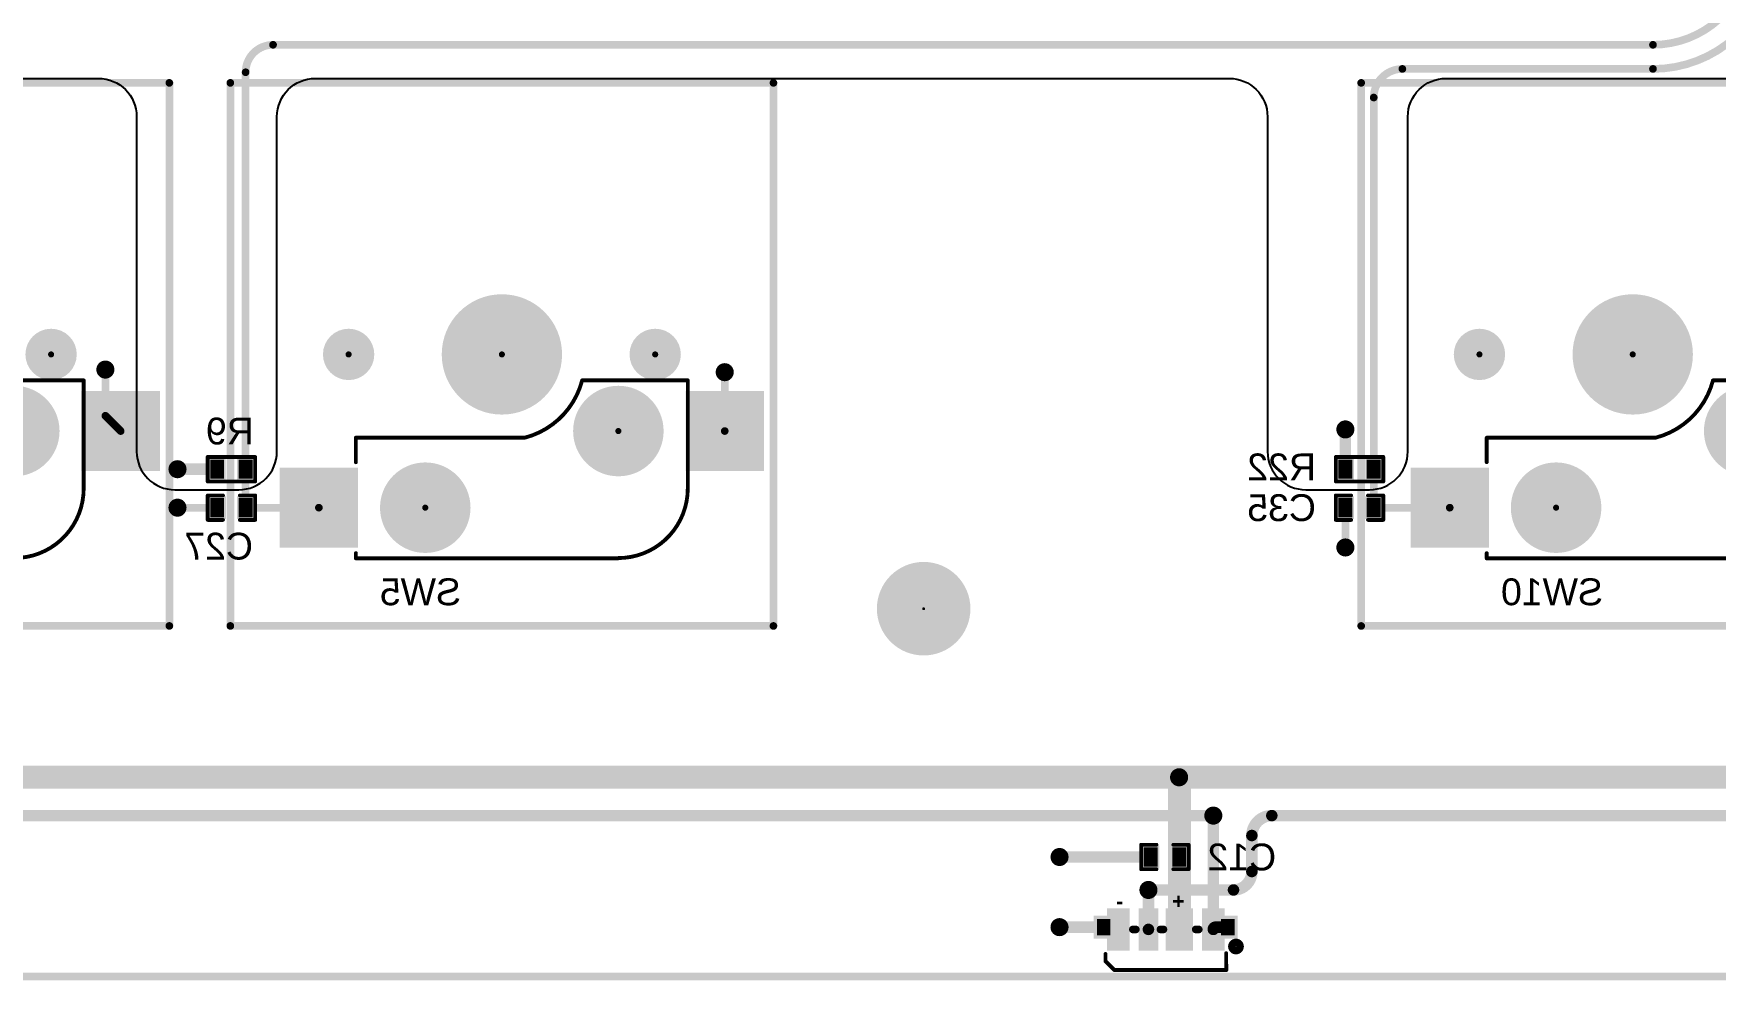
# Model space of a CAD drawing. Header units: inches. Extents: x 0 to 280, y 0 to 81.
# Drawn here: x 55.6 to 111.3, y -0.1 to 31.3 of the extents above; entities that cross this region are included whole.
import ezdxf

# ---------------------------------------------------------------- set-up
doc = ezdxf.new("R2010")
doc.units = ezdxf.units.IN
for name, color, linetype in [('Board Outline', 216, 'Continuous'), ('Bottom Layer', 5, 'Continuous'), ('Bottom Overlay', 54, 'Continuous'), ('Bottom Paste', 16, 'Continuous'), ('Bottom Solder', 6, 'Continuous'), ('Pad Holes', 156, 'Continuous'), ('Top Layer', 1, 'Continuous'), ('Top Overlay', 2, 'Continuous'), ('Top Solder', 216, 'Continuous'), ('Via Holes', 16, 'Continuous')]:
    doc.layers.add(name, color=color, linetype=linetype)
doc.styles.add('Arial', font='', dxfattribs={"height": 0.2})
doc.styles.add('Arial_Bold', font='', dxfattribs={"height": 0.2})
doc.styles.get('Arial').set_extended_font_data('Arial')
doc.styles.get('Arial_Bold').set_extended_font_data('Arial', bold=True)

# ---------------------------------------------------------------- blocks, each defined once
blk = doc.blocks.new('R___0402_B_19')
at = {"layer": 'Bottom Layer'}
for points in [[(-0.241, 0.317), (-0.241, -0.318), (-0.699, -0.318), (-0.699, 0.317)], [(0.699, 0.317), (0.699, -0.318), (0.241, -0.318), (0.241, 0.317)]]:
    blk.add_hatch(color=5, dxfattribs=at).paths.add_polyline_path(points)
at = {"layer": 'Bottom Paste'}
for points in [[(-0.241, 0.317), (-0.241, -0.318), (-0.699, -0.318), (-0.699, 0.317)], [(0.699, 0.317), (0.699, -0.318), (0.241, -0.318), (0.241, 0.317)]]:
    blk.add_hatch(color=16, dxfattribs=at).paths.add_polyline_path(points)
at = {"layer": 'Bottom Solder'}
for points in [[(-0.186, 0.373), (-0.186, -0.373), (-0.754, -0.373), (-0.754, 0.373)], [(0.754, 0.373), (0.754, -0.373), (0.186, -0.373), (0.186, 0.373)]]:
    blk.add_hatch(color=6, dxfattribs=at).paths.add_polyline_path(points)
at = {"layer": 'Bottom Overlay'}
for points, const_width in [([(-0.787, -0.406), (-0.787, 0.406)], 0.127), ([(-0.787, 0.406), (0.787, 0.406)], 0.127), ([(-0.813, 0.432), (0.813, 0.432)], 0.00323), ([(0.787, -0.406), (0.787, 0.406)], 0.127), ([(-0.787, -0.406), (0.787, -0.406)], 0.127)]:
    blk.add_lwpolyline(points, dxfattribs=dict(at, const_width=const_width))
for points, const_width in [([(-0.819, 0.406, 1), (-0.756, 0.406, 1)], 0.0635), ([(-0.819, 0.406, 1), (-0.756, 0.406, 1)], 0.0635), ([(-0.814, 0.432, 1), (-0.812, 0.432, 1)], 0.00161), ([(0.756, 0.406, 1), (0.819, 0.406, 1)], 0.0635), ([(0.756, 0.406, 1), (0.819, 0.406, 1)], 0.0635), ([(0.812, 0.432, 1), (0.814, 0.432, 1)], 0.00161), ([(-0.819, -0.406, 1), (-0.756, -0.406, 1)], 0.0635), ([(-0.819, -0.406, 1), (-0.756, -0.406, 1)], 0.0635), ([(0.756, -0.406, 1), (0.819, -0.406, 1)], 0.0635), ([(0.756, -0.406, 1), (0.819, -0.406, 1)], 0.0635)]:
    blk.add_lwpolyline(points, format="xyb", close=True, dxfattribs=dict(at, const_width=const_width))
blk = doc.blocks.new('____0402_B_33')
at = {"layer": 'Bottom Layer'}
for points in [[(-0.241, 0.317), (-0.241, -0.318), (-0.699, -0.318), (-0.699, 0.317)], [(0.699, 0.317), (0.699, -0.318), (0.241, -0.318), (0.241, 0.317)]]:
    blk.add_hatch(color=5, dxfattribs=at).paths.add_polyline_path(points)
at = {"layer": 'Bottom Paste'}
for points in [[(-0.241, 0.317), (-0.241, -0.318), (-0.699, -0.318), (-0.699, 0.317)], [(0.699, 0.317), (0.699, -0.318), (0.241, -0.318), (0.241, 0.317)]]:
    blk.add_hatch(color=16, dxfattribs=at).paths.add_polyline_path(points)
at = {"layer": 'Bottom Solder'}
for points in [[(-0.181, 0.377), (-0.181, -0.377), (-0.758, -0.377), (-0.758, 0.377)], [(0.758, 0.377), (0.758, -0.377), (0.181, -0.377), (0.181, 0.377)]]:
    blk.add_hatch(color=6, dxfattribs=at).paths.add_polyline_path(points)
at = {"layer": 'Bottom Overlay', "const_width": 0.127}
for points in [[(-0.787, -0.406), (-0.787, 0.406)], [(-0.787, 0.406), (-0.279, 0.406)], [(0.279, 0.406), (0.787, 0.406)], [(0.787, -0.406), (0.787, 0.406)], [(-0.787, -0.406), (-0.279, -0.406)], [(0.279, -0.406), (0.787, -0.406)]]:
    blk.add_lwpolyline(points, dxfattribs=at)
at = {"layer": 'Bottom Overlay', "const_width": 0.0635}
for points in [[(-0.819, 0.406, 1), (-0.756, 0.406, 1)], [(-0.819, 0.406, 1), (-0.756, 0.406, 1)], [(-0.311, 0.406, 1), (-0.248, 0.406, 1)], [(0.248, 0.406, 1), (0.311, 0.406, 1)], [(0.756, 0.406, 1), (0.819, 0.406, 1)], [(0.756, 0.406, 1), (0.819, 0.406, 1)], [(-0.819, -0.406, 1), (-0.756, -0.406, 1)], [(-0.819, -0.406, 1), (-0.756, -0.406, 1)], [(-0.311, -0.406, 1), (-0.248, -0.406, 1)], [(0.248, -0.406, 1), (0.311, -0.406, 1)], [(0.756, -0.406, 1), (0.819, -0.406, 1)], [(0.756, -0.406, 1), (0.819, -0.406, 1)]]:
    blk.add_lwpolyline(points, format="xyb", close=True, dxfattribs=at)
blk = doc.blocks.new('____0402_B_38')
at = {"layer": 'Bottom Layer'}
for points in [[(-0.241, 0.317), (-0.241, -0.318), (-0.699, -0.318), (-0.699, 0.317)], [(0.699, 0.317), (0.699, -0.318), (0.241, -0.318), (0.241, 0.317)]]:
    blk.add_hatch(color=5, dxfattribs=at).paths.add_polyline_path(points)
at = {"layer": 'Bottom Paste'}
for points in [[(-0.241, 0.317), (-0.241, -0.318), (-0.699, -0.318), (-0.699, 0.317)], [(0.699, 0.317), (0.699, -0.318), (0.241, -0.318), (0.241, 0.317)]]:
    blk.add_hatch(color=16, dxfattribs=at).paths.add_polyline_path(points)
at = {"layer": 'Bottom Solder'}
for points in [[(-0.181, 0.377), (-0.181, -0.377), (-0.758, -0.377), (-0.758, 0.377)], [(0.758, 0.377), (0.758, -0.377), (0.181, -0.377), (0.181, 0.377)]]:
    blk.add_hatch(color=6, dxfattribs=at).paths.add_polyline_path(points)
at = {"layer": 'Bottom Overlay', "const_width": 0.127}
for points in [[(-0.787, -0.406), (-0.787, 0.406)], [(-0.787, 0.406), (-0.279, 0.406)], [(0.279, 0.406), (0.787, 0.406)], [(0.787, -0.406), (0.787, 0.406)], [(-0.787, -0.406), (-0.279, -0.406)], [(0.279, -0.406), (0.787, -0.406)]]:
    blk.add_lwpolyline(points, dxfattribs=at)
at = {"layer": 'Bottom Overlay', "const_width": 0.0635}
for points in [[(-0.819, 0.406, 1), (-0.756, 0.406, 1)], [(-0.819, 0.406, 1), (-0.756, 0.406, 1)], [(-0.311, 0.406, 1), (-0.248, 0.406, 1)], [(0.248, 0.406, 1), (0.311, 0.406, 1)], [(0.756, 0.406, 1), (0.819, 0.406, 1)], [(0.756, 0.406, 1), (0.819, 0.406, 1)], [(-0.819, -0.406, 1), (-0.756, -0.406, 1)], [(-0.819, -0.406, 1), (-0.756, -0.406, 1)], [(-0.311, -0.406, 1), (-0.248, -0.406, 1)], [(0.248, -0.406, 1), (0.311, -0.406, 1)], [(0.756, -0.406, 1), (0.819, -0.406, 1)], [(0.756, -0.406, 1), (0.819, -0.406, 1)]]:
    blk.add_lwpolyline(points, format="xyb", close=True, dxfattribs=at)
blk = doc.blocks.new('CPG151101S11_16_B_59')
at = {"layer": 'Bottom Layer'}
for points in [[(5.475, 3.815), (7.975, 3.815), (7.975, 1.265), (5.475, 1.265)], [(-7.975, 1.275), (-5.475, 1.275), (-5.475, -1.275), (-7.975, -1.275)]]:
    blk.add_hatch(color=5, dxfattribs=at).paths.add_polyline_path(points)
at = {"layer": 'Bottom Paste'}
for points in [[(5.475, 3.815), (7.975, 3.815), (7.975, 1.265), (5.475, 1.265)], [(-7.975, 1.275), (-5.475, 1.275), (-5.475, -1.275), (-7.975, -1.275)]]:
    blk.add_hatch(color=16, dxfattribs=at).paths.add_polyline_path(points)
at = {"layer": 'Bottom Solder'}
for points in [[(5.425, 3.865), (8.025, 3.865), (8.025, 1.215), (5.425, 1.215)], [(-8.025, 1.325), (-5.425, 1.325), (-5.425, -1.325), (-8.025, -1.325)]]:
    blk.add_hatch(color=6, dxfattribs=at).paths.add_polyline_path(points)
h = blk.add_hatch(color=6, dxfattribs=at)
edge = h.paths.add_edge_path()
edge.add_arc((3.2, 2.54), 0.102, 0, 360)
h = blk.add_hatch(color=6, dxfattribs=at)
edge = h.paths.add_edge_path()
edge.add_arc((-3.2, 0), 0.102, 0, 360)
h = blk.add_hatch(color=6, dxfattribs=at)
edge = h.paths.add_edge_path()
edge.add_arc((-4.42, -2.54), 0.102, 0, 360)
h = blk.add_hatch(color=6, dxfattribs=at)
edge = h.paths.add_edge_path()
edge.add_arc((0.66, -2.54), 0.102, 0, 360)
h = blk.add_hatch(color=6, dxfattribs=at)
edge = h.paths.add_edge_path()
edge.add_arc((5.74, -2.54), 0.102, 0, 360)
at = {"layer": 'Pad Holes'}
h = blk.add_hatch(color=7, dxfattribs=at)
edge = h.paths.add_edge_path()
edge.add_arc((3.2, 2.54), 1.5, 0, 360)
h = blk.add_hatch(color=7, dxfattribs=at)
edge = h.paths.add_edge_path()
edge.add_arc((-3.2, 0), 1.5, 0, 360)
h = blk.add_hatch(color=7, dxfattribs=at)
edge = h.paths.add_edge_path()
edge.add_arc((0.66, -2.54), 1.994, 0, 360)
h = blk.add_hatch(color=7, dxfattribs=at)
edge = h.paths.add_edge_path()
edge.add_arc((-4.42, -2.54), 0.851, 0, 360)
h = blk.add_hatch(color=7, dxfattribs=at)
edge = h.paths.add_edge_path()
edge.add_arc((5.74, -2.54), 0.851, 0, 360)
at = {"layer": 'Top Solder'}
h = blk.add_hatch(color=216, dxfattribs=at)
edge = h.paths.add_edge_path()
edge.add_arc((3.2, 2.54), 0.102, 0, 360)
h = blk.add_hatch(color=216, dxfattribs=at)
edge = h.paths.add_edge_path()
edge.add_arc((-3.2, 0), 0.102, 0, 360)
h = blk.add_hatch(color=216, dxfattribs=at)
edge = h.paths.add_edge_path()
edge.add_arc((-4.42, -2.54), 0.102, 0, 360)
h = blk.add_hatch(color=216, dxfattribs=at)
edge = h.paths.add_edge_path()
edge.add_arc((0.66, -2.54), 0.102, 0, 360)
h = blk.add_hatch(color=216, dxfattribs=at)
edge = h.paths.add_edge_path()
edge.add_arc((5.74, -2.54), 0.102, 0, 360)
at = {"layer": 'Bottom Overlay', "const_width": 0.127}
for points in [[(-5.5, 1.906, -0.414214), (-3.196, 4.21)], [(5.5, 4.22, -0.414214), (5.49, 4.21)], [(-2, -1.68, -0.271686), (-0.1, 0.22)]]:
    blk.add_lwpolyline(points, format="xyb", dxfattribs=at)
at = {"layer": 'Bottom Overlay', "const_width": 0.0635}
for points in [[(-3.228, 4.21, 1), (-3.165, 4.21, 1)], [(-3.218, 4.22, 1), (-3.155, 4.22, 1)], [(5.458, 4.21, 1), (5.522, 4.21, 1)], [(5.468, 4.22, 1), (5.532, 4.22, 1)], [(5.468, 4.22, 1), (5.532, 4.22, 1)], [(5.468, 4.22, 1), (5.532, 4.22, 1)], [(5.468, 4.046, 1), (5.532, 4.046, 1)], [(-5.532, 1.906, 1), (-5.468, 1.906, 1)], [(-5.532, 1.906, 1), (-5.468, 1.906, 1)], [(5.468, 1.034, 1), (5.532, 1.034, 1)], [(-0.132, 0.22, 1), (-0.068, 0.22, 1)], [(-0.132, 0.22, 1), (-0.068, 0.22, 1)], [(0.118, 0.22, 1), (0.182, 0.22, 1)], [(0.118, 0.22, 1), (0.182, 0.22, 1)], [(1.158, 0.22, 1), (1.222, 0.22, 1)], [(1.158, 0.22, 1), (1.222, 0.22, 1)], [(5.468, 0.47, 1), (5.532, 0.47, 1)], [(5.468, 0.47, 1), (5.532, 0.47, 1)], [(5.468, 0.47, 1), (5.532, 0.47, 1)], [(5.468, 0.47, 1), (5.532, 0.47, 1)], [(5.468, 0.22, 1), (5.532, 0.22, 1)], [(5.468, 0.22, 1), (5.532, 0.22, 1)], [(-5.532, -1.506, 1), (-5.468, -1.506, 1)], [(-5.532, -1.506, 1), (-5.468, -1.506, 1)], [(-5.532, -1.68, 1), (-5.468, -1.68, 1)], [(-5.532, -1.68, 1), (-5.468, -1.68, 1)], [(-2.032, -1.68, 1), (-1.968, -1.68, 1)], [(-2.032, -1.68, 1), (-1.968, -1.68, 1)]]:
    blk.add_lwpolyline(points, format="xyb", close=True, dxfattribs=at)
at = {"layer": 'Bottom Overlay', "const_width": 0.127}
for points in [[(5.5, 4.22), (-3.186, 4.22)], [(5.5, 4.22), (5.5, 4.046)], [(-5.5, 1.906), (-5.5, -1.506)], [(5.5, 1.034), (5.5, 0.47)], [(0.15, 0.22), (-0.1, 0.22)], [(1.19, 0.22), (0.15, 0.22)], [(5.5, 0.22), (1.19, 0.22)], [(5.5, 0.47), (5.5, 0.47)], [(5.5, 0.47), (5.5, 0.22)], [(-5.5, -1.506), (-5.5, -1.68)], [(-2, -1.68), (-5.5, -1.68)]]:
    blk.add_lwpolyline(points, dxfattribs=at)
blk = doc.blocks.new('CPG151101S11_16_B_64')
at = {"layer": 'Bottom Layer'}
for points in [[(5.475, 3.815), (7.975, 3.815), (7.975, 1.265), (5.475, 1.265)], [(-7.975, 1.275), (-5.475, 1.275), (-5.475, -1.275), (-7.975, -1.275)]]:
    blk.add_hatch(color=5, dxfattribs=at).paths.add_polyline_path(points)
at = {"layer": 'Bottom Paste'}
for points in [[(5.475, 3.815), (7.975, 3.815), (7.975, 1.265), (5.475, 1.265)], [(-7.975, 1.275), (-5.475, 1.275), (-5.475, -1.275), (-7.975, -1.275)]]:
    blk.add_hatch(color=16, dxfattribs=at).paths.add_polyline_path(points)
at = {"layer": 'Bottom Solder'}
for points in [[(5.425, 3.865), (8.025, 3.865), (8.025, 1.215), (5.425, 1.215)], [(-8.025, 1.325), (-5.425, 1.325), (-5.425, -1.325), (-8.025, -1.325)]]:
    blk.add_hatch(color=6, dxfattribs=at).paths.add_polyline_path(points)
h = blk.add_hatch(color=6, dxfattribs=at)
edge = h.paths.add_edge_path()
edge.add_arc((3.2, 2.54), 0.102, 0, 360)
h = blk.add_hatch(color=6, dxfattribs=at)
edge = h.paths.add_edge_path()
edge.add_arc((-3.2, 0), 0.102, 0, 360)
h = blk.add_hatch(color=6, dxfattribs=at)
edge = h.paths.add_edge_path()
edge.add_arc((-4.42, -2.54), 0.102, 0, 360)
h = blk.add_hatch(color=6, dxfattribs=at)
edge = h.paths.add_edge_path()
edge.add_arc((0.66, -2.54), 0.102, 0, 360)
h = blk.add_hatch(color=6, dxfattribs=at)
edge = h.paths.add_edge_path()
edge.add_arc((5.74, -2.54), 0.102, 0, 360)
at = {"layer": 'Pad Holes'}
h = blk.add_hatch(color=7, dxfattribs=at)
edge = h.paths.add_edge_path()
edge.add_arc((3.2, 2.54), 1.5, 0, 360)
h = blk.add_hatch(color=7, dxfattribs=at)
edge = h.paths.add_edge_path()
edge.add_arc((-3.2, 0), 1.5, 0, 360)
h = blk.add_hatch(color=7, dxfattribs=at)
edge = h.paths.add_edge_path()
edge.add_arc((0.66, -2.54), 1.994, 0, 360)
h = blk.add_hatch(color=7, dxfattribs=at)
edge = h.paths.add_edge_path()
edge.add_arc((-4.42, -2.54), 0.851, 0, 360)
h = blk.add_hatch(color=7, dxfattribs=at)
edge = h.paths.add_edge_path()
edge.add_arc((5.74, -2.54), 0.851, 0, 360)
at = {"layer": 'Top Solder'}
h = blk.add_hatch(color=216, dxfattribs=at)
edge = h.paths.add_edge_path()
edge.add_arc((3.2, 2.54), 0.102, 0, 360)
h = blk.add_hatch(color=216, dxfattribs=at)
edge = h.paths.add_edge_path()
edge.add_arc((-3.2, 0), 0.102, 0, 360)
h = blk.add_hatch(color=216, dxfattribs=at)
edge = h.paths.add_edge_path()
edge.add_arc((-4.42, -2.54), 0.102, 0, 360)
h = blk.add_hatch(color=216, dxfattribs=at)
edge = h.paths.add_edge_path()
edge.add_arc((0.66, -2.54), 0.102, 0, 360)
h = blk.add_hatch(color=216, dxfattribs=at)
edge = h.paths.add_edge_path()
edge.add_arc((5.74, -2.54), 0.102, 0, 360)
at = {"layer": 'Bottom Overlay', "const_width": 0.127}
for points in [[(-5.5, 1.906, -0.414214), (-3.196, 4.21)], [(5.5, 4.22, -0.414214), (5.49, 4.21)], [(-2, -1.68, -0.271686), (-0.1, 0.22)]]:
    blk.add_lwpolyline(points, format="xyb", dxfattribs=at)
at = {"layer": 'Bottom Overlay', "const_width": 0.0635}
for points in [[(-3.228, 4.21, 1), (-3.165, 4.21, 1)], [(-3.218, 4.22, 1), (-3.155, 4.22, 1)], [(5.458, 4.21, 1), (5.522, 4.21, 1)], [(5.468, 4.22, 1), (5.532, 4.22, 1)], [(5.468, 4.22, 1), (5.532, 4.22, 1)], [(5.468, 4.22, 1), (5.532, 4.22, 1)], [(5.468, 4.046, 1), (5.532, 4.046, 1)], [(-5.532, 1.906, 1), (-5.468, 1.906, 1)], [(-5.532, 1.906, 1), (-5.468, 1.906, 1)], [(5.468, 1.034, 1), (5.532, 1.034, 1)], [(-0.132, 0.22, 1), (-0.068, 0.22, 1)], [(-0.132, 0.22, 1), (-0.068, 0.22, 1)], [(0.118, 0.22, 1), (0.182, 0.22, 1)], [(0.118, 0.22, 1), (0.182, 0.22, 1)], [(1.158, 0.22, 1), (1.222, 0.22, 1)], [(1.158, 0.22, 1), (1.222, 0.22, 1)], [(5.468, 0.47, 1), (5.532, 0.47, 1)], [(5.468, 0.47, 1), (5.532, 0.47, 1)], [(5.468, 0.47, 1), (5.532, 0.47, 1)], [(5.468, 0.47, 1), (5.532, 0.47, 1)], [(5.468, 0.22, 1), (5.532, 0.22, 1)], [(5.468, 0.22, 1), (5.532, 0.22, 1)], [(-5.532, -1.506, 1), (-5.468, -1.506, 1)], [(-5.532, -1.506, 1), (-5.468, -1.506, 1)], [(-5.532, -1.68, 1), (-5.468, -1.68, 1)], [(-5.532, -1.68, 1), (-5.468, -1.68, 1)], [(-2.032, -1.68, 1), (-1.968, -1.68, 1)], [(-2.032, -1.68, 1), (-1.968, -1.68, 1)]]:
    blk.add_lwpolyline(points, format="xyb", close=True, dxfattribs=at)
at = {"layer": 'Bottom Overlay', "const_width": 0.127}
for points in [[(5.5, 4.22), (-3.186, 4.22)], [(5.5, 4.22), (5.5, 4.046)], [(-5.5, 1.906), (-5.5, -1.506)], [(5.5, 1.034), (5.5, 0.47)], [(0.15, 0.22), (-0.1, 0.22)], [(1.19, 0.22), (0.15, 0.22)], [(5.5, 0.22), (1.19, 0.22)], [(5.5, 0.47), (5.5, 0.47)], [(5.5, 0.47), (5.5, 0.22)], [(-5.5, -1.506), (-5.5, -1.68)], [(-2, -1.68), (-5.5, -1.68)]]:
    blk.add_lwpolyline(points, dxfattribs=at)
blk = doc.blocks.new('CPG151101S11_16_B_65')
at = {"layer": 'Bottom Layer'}
for points in [[(5.475, 3.815), (7.975, 3.815), (7.975, 1.265), (5.475, 1.265)], [(-7.975, 1.275), (-5.475, 1.275), (-5.475, -1.275), (-7.975, -1.275)]]:
    blk.add_hatch(color=5, dxfattribs=at).paths.add_polyline_path(points)
at = {"layer": 'Bottom Paste'}
for points in [[(5.475, 3.815), (7.975, 3.815), (7.975, 1.265), (5.475, 1.265)], [(-7.975, 1.275), (-5.475, 1.275), (-5.475, -1.275), (-7.975, -1.275)]]:
    blk.add_hatch(color=16, dxfattribs=at).paths.add_polyline_path(points)
at = {"layer": 'Bottom Solder'}
for points in [[(5.425, 3.865), (8.025, 3.865), (8.025, 1.215), (5.425, 1.215)], [(-8.025, 1.325), (-5.425, 1.325), (-5.425, -1.325), (-8.025, -1.325)]]:
    blk.add_hatch(color=6, dxfattribs=at).paths.add_polyline_path(points)
h = blk.add_hatch(color=6, dxfattribs=at)
edge = h.paths.add_edge_path()
edge.add_arc((3.2, 2.54), 0.102, 0, 360)
h = blk.add_hatch(color=6, dxfattribs=at)
edge = h.paths.add_edge_path()
edge.add_arc((-3.2, 0), 0.102, 0, 360)
h = blk.add_hatch(color=6, dxfattribs=at)
edge = h.paths.add_edge_path()
edge.add_arc((-4.42, -2.54), 0.102, 0, 360)
h = blk.add_hatch(color=6, dxfattribs=at)
edge = h.paths.add_edge_path()
edge.add_arc((0.66, -2.54), 0.102, 0, 360)
h = blk.add_hatch(color=6, dxfattribs=at)
edge = h.paths.add_edge_path()
edge.add_arc((5.74, -2.54), 0.102, 0, 360)
at = {"layer": 'Pad Holes'}
h = blk.add_hatch(color=7, dxfattribs=at)
edge = h.paths.add_edge_path()
edge.add_arc((3.2, 2.54), 1.5, 0, 360)
h = blk.add_hatch(color=7, dxfattribs=at)
edge = h.paths.add_edge_path()
edge.add_arc((-3.2, 0), 1.5, 0, 360)
h = blk.add_hatch(color=7, dxfattribs=at)
edge = h.paths.add_edge_path()
edge.add_arc((0.66, -2.54), 1.994, 0, 360)
h = blk.add_hatch(color=7, dxfattribs=at)
edge = h.paths.add_edge_path()
edge.add_arc((-4.42, -2.54), 0.851, 0, 360)
h = blk.add_hatch(color=7, dxfattribs=at)
edge = h.paths.add_edge_path()
edge.add_arc((5.74, -2.54), 0.851, 0, 360)
at = {"layer": 'Top Solder'}
h = blk.add_hatch(color=216, dxfattribs=at)
edge = h.paths.add_edge_path()
edge.add_arc((3.2, 2.54), 0.102, 0, 360)
h = blk.add_hatch(color=216, dxfattribs=at)
edge = h.paths.add_edge_path()
edge.add_arc((-3.2, 0), 0.102, 0, 360)
h = blk.add_hatch(color=216, dxfattribs=at)
edge = h.paths.add_edge_path()
edge.add_arc((-4.42, -2.54), 0.102, 0, 360)
h = blk.add_hatch(color=216, dxfattribs=at)
edge = h.paths.add_edge_path()
edge.add_arc((0.66, -2.54), 0.102, 0, 360)
h = blk.add_hatch(color=216, dxfattribs=at)
edge = h.paths.add_edge_path()
edge.add_arc((5.74, -2.54), 0.102, 0, 360)
at = {"layer": 'Bottom Overlay', "const_width": 0.127}
for points in [[(-5.5, 1.906, -0.414214), (-3.196, 4.21)], [(5.5, 4.22, -0.414214), (5.49, 4.21)], [(-2, -1.68, -0.271686), (-0.1, 0.22)]]:
    blk.add_lwpolyline(points, format="xyb", dxfattribs=at)
at = {"layer": 'Bottom Overlay', "const_width": 0.0635}
for points in [[(-3.228, 4.21, 1), (-3.165, 4.21, 1)], [(-3.218, 4.22, 1), (-3.155, 4.22, 1)], [(5.458, 4.21, 1), (5.522, 4.21, 1)], [(5.468, 4.22, 1), (5.532, 4.22, 1)], [(5.468, 4.22, 1), (5.532, 4.22, 1)], [(5.468, 4.22, 1), (5.532, 4.22, 1)], [(5.468, 4.046, 1), (5.532, 4.046, 1)], [(-5.532, 1.906, 1), (-5.468, 1.906, 1)], [(-5.532, 1.906, 1), (-5.468, 1.906, 1)], [(5.468, 1.034, 1), (5.532, 1.034, 1)], [(-0.132, 0.22, 1), (-0.068, 0.22, 1)], [(-0.132, 0.22, 1), (-0.068, 0.22, 1)], [(0.118, 0.22, 1), (0.182, 0.22, 1)], [(0.118, 0.22, 1), (0.182, 0.22, 1)], [(1.158, 0.22, 1), (1.222, 0.22, 1)], [(1.158, 0.22, 1), (1.222, 0.22, 1)], [(5.468, 0.47, 1), (5.532, 0.47, 1)], [(5.468, 0.47, 1), (5.532, 0.47, 1)], [(5.468, 0.47, 1), (5.532, 0.47, 1)], [(5.468, 0.47, 1), (5.532, 0.47, 1)], [(5.468, 0.22, 1), (5.532, 0.22, 1)], [(5.468, 0.22, 1), (5.532, 0.22, 1)], [(-5.532, -1.506, 1), (-5.468, -1.506, 1)], [(-5.532, -1.506, 1), (-5.468, -1.506, 1)], [(-5.532, -1.68, 1), (-5.468, -1.68, 1)], [(-5.532, -1.68, 1), (-5.468, -1.68, 1)], [(-2.032, -1.68, 1), (-1.968, -1.68, 1)], [(-2.032, -1.68, 1), (-1.968, -1.68, 1)]]:
    blk.add_lwpolyline(points, format="xyb", close=True, dxfattribs=at)
at = {"layer": 'Bottom Overlay', "const_width": 0.127}
for points in [[(5.5, 4.22), (-3.186, 4.22)], [(5.5, 4.22), (5.5, 4.046)], [(-5.5, 1.906), (-5.5, -1.506)], [(5.5, 1.034), (5.5, 0.47)], [(0.15, 0.22), (-0.1, 0.22)], [(1.19, 0.22), (0.15, 0.22)], [(5.5, 0.22), (1.19, 0.22)], [(5.5, 0.47), (5.5, 0.47)], [(5.5, 0.47), (5.5, 0.22)], [(-5.5, -1.506), (-5.5, -1.68)], [(-2, -1.68), (-5.5, -1.68)]]:
    blk.add_lwpolyline(points, dxfattribs=at)
blk = doc.blocks.new('R___0402_B_89')
at = {"layer": 'Bottom Layer'}
for points in [[(-0.241, 0.317), (-0.241, -0.318), (-0.699, -0.318), (-0.699, 0.317)], [(0.699, 0.317), (0.699, -0.318), (0.241, -0.318), (0.241, 0.317)]]:
    blk.add_hatch(color=5, dxfattribs=at).paths.add_polyline_path(points)
at = {"layer": 'Bottom Paste'}
for points in [[(-0.241, 0.317), (-0.241, -0.318), (-0.699, -0.318), (-0.699, 0.317)], [(0.699, 0.317), (0.699, -0.318), (0.241, -0.318), (0.241, 0.317)]]:
    blk.add_hatch(color=16, dxfattribs=at).paths.add_polyline_path(points)
at = {"layer": 'Bottom Solder'}
for points in [[(-0.186, 0.373), (-0.186, -0.373), (-0.754, -0.373), (-0.754, 0.373)], [(0.754, 0.373), (0.754, -0.373), (0.186, -0.373), (0.186, 0.373)]]:
    blk.add_hatch(color=6, dxfattribs=at).paths.add_polyline_path(points)
at = {"layer": 'Bottom Overlay'}
for points, const_width in [([(-0.787, -0.406), (-0.787, 0.406)], 0.127), ([(-0.787, 0.406), (0.787, 0.406)], 0.127), ([(-0.813, 0.432), (0.813, 0.432)], 0.00323), ([(0.787, -0.406), (0.787, 0.406)], 0.127), ([(-0.787, -0.406), (0.787, -0.406)], 0.127)]:
    blk.add_lwpolyline(points, dxfattribs=dict(at, const_width=const_width))
for points, const_width in [([(-0.819, 0.406, 1), (-0.756, 0.406, 1)], 0.0635), ([(-0.819, 0.406, 1), (-0.756, 0.406, 1)], 0.0635), ([(-0.814, 0.432, 1), (-0.812, 0.432, 1)], 0.00161), ([(0.756, 0.406, 1), (0.819, 0.406, 1)], 0.0635), ([(0.756, 0.406, 1), (0.819, 0.406, 1)], 0.0635), ([(0.812, 0.432, 1), (0.814, 0.432, 1)], 0.00161), ([(-0.819, -0.406, 1), (-0.756, -0.406, 1)], 0.0635), ([(-0.819, -0.406, 1), (-0.756, -0.406, 1)], 0.0635), ([(0.756, -0.406, 1), (0.819, -0.406, 1)], 0.0635), ([(0.756, -0.406, 1), (0.819, -0.406, 1)], 0.0635)]:
    blk.add_lwpolyline(points, format="xyb", close=True, dxfattribs=dict(at, const_width=const_width))
blk = doc.blocks.new('SK6812SIDE_A_B_112')
at = {"layer": 'Bottom Layer'}
for points in [[(-1.85, 0.638), (-1.3, 0.638), (-1.3, -0.562), (-1.85, -0.562)], [(-0.8, 0.638), (-0.1, 0.638), (-0.1, -0.562), (-0.8, -0.562)], [(0.35, 0.638), (0.8, 0.638), (0.8, -0.562), (0.35, -0.562)], [(1.85, -0.562), (1.3, -0.562), (1.3, 0.638), (1.85, 0.638)], [(-2.285, 0.237), (-1.835, 0.237), (-1.835, -0.313), (-2.285, -0.313)], [(2.285, -0.313), (1.835, -0.313), (1.835, 0.237), (2.285, 0.237)]]:
    blk.add_hatch(color=5, dxfattribs=at).paths.add_polyline_path(points)
at = {"layer": 'Bottom Paste'}
for points in [[(-1.85, 0.638), (-1.3, 0.638), (-1.3, -0.562), (-1.85, -0.562)], [(-0.8, 0.638), (-0.1, 0.638), (-0.1, -0.562), (-0.8, -0.562)], [(0.35, 0.638), (0.8, 0.638), (0.8, -0.562), (0.35, -0.562)], [(1.85, -0.562), (1.3, -0.562), (1.3, 0.638), (1.85, 0.638)], [(-2.285, 0.237), (-1.835, 0.237), (-1.835, -0.313), (-2.285, -0.313)], [(2.285, -0.313), (1.835, -0.313), (1.835, 0.237), (2.285, 0.237)]]:
    blk.add_hatch(color=16, dxfattribs=at).paths.add_polyline_path(points)
at = {"layer": 'Bottom Solder'}
for points in [[(-1.952, 0.739), (-1.198, 0.739), (-1.198, -0.664), (-1.952, -0.664)], [(-0.902, 0.739), (0.002, 0.739), (0.002, -0.664), (-0.902, -0.664)], [(0.248, 0.739), (0.902, 0.739), (0.902, -0.664), (0.248, -0.664)], [(1.952, -0.664), (1.198, -0.664), (1.198, 0.739), (1.952, 0.739)], [(-2.387, 0.339), (-1.733, 0.339), (-1.733, -0.414), (-2.387, -0.414)], [(2.387, -0.414), (1.733, -0.414), (1.733, 0.339), (2.387, 0.339)]]:
    blk.add_hatch(color=6, dxfattribs=at).paths.add_polyline_path(points)
at = {"layer": 'Bottom Overlay'}
for points, const_width in [([(1.704, 1.383), (-2.006, 1.383)], 0.127), ([(-2, 0.825), (-2.006, 1.383)], 0.127), ([(2, 1.088), (1.704, 1.383)], 0.127), ([(2, 1.092), (2, 0.85)], 0.127), ([(-0.994, 0.038), (-1.092, 0.038)], 0.254), ([(0.176, 0.038), (0.078, 0.038)], 0.254), ([(1.09, 0.038), (0.992, 0.038)], 0.254)]:
    blk.add_lwpolyline(points, dxfattribs=dict(at, const_width=const_width))
for points, const_width in [([(-2.038, 1.383, 1), (-1.975, 1.383, 1)], 0.0635), ([(-2.038, 1.383, 1), (-1.975, 1.383, 1)], 0.0635), ([(1.673, 1.383, 1), (1.736, 1.383, 1)], 0.0635), ([(1.673, 1.383, 1), (1.736, 1.383, 1)], 0.0635), ([(1.968, 1.092, 1), (2.032, 1.092, 1)], 0.0635), ([(1.968, 1.088, 1), (2.032, 1.088, 1)], 0.0635), ([(-2.193, 0.604, 1), (-2.46, 0.604, 1)], 0.254), ([(-2.524, 0.604, 1), (-2.397, 0.604, 1)], 0.127), ([(-2.256, 0.604, 1), (-2.129, 0.604, 1)], 0.127), ([(-2.032, 0.825, 1), (-1.968, 0.825, 1)], 0.0635), ([(1.968, 0.85, 1), (2.032, 0.85, 1)], 0.0635), ([(-1.156, 0.038, 1), (-1.029, 0.038, 1)], 0.127), ([(-1.057, 0.038, 1), (-0.93, 0.038, 1)], 0.127), ([(0.014, 0.038, 1), (0.141, 0.038, 1)], 0.127), ([(0.113, 0.038, 1), (0.24, 0.038, 1)], 0.127), ([(0.929, 0.038, 1), (1.056, 0.038, 1)], 0.127), ([(1.027, 0.038, 1), (1.154, 0.038, 1)], 0.127)]:
    blk.add_lwpolyline(points, format="xyb", close=True, dxfattribs=dict(at, const_width=const_width))
at = {"layer": 'Bottom Overlay', "style": 'Arial_Bold', "text_generation_flag": 2}
for s, p in [('+', (-0.624, -0.652)), ('-', (1.408, -0.652))]:
    blk.add_text(s, height=0.5, rotation=180, dxfattribs=at).set_placement(p)
blk = doc.blocks.new('____0402_B_138')
at = {"layer": 'Bottom Layer'}
for points in [[(-0.241, 0.317), (-0.241, -0.318), (-0.699, -0.318), (-0.699, 0.317)], [(0.699, 0.317), (0.699, -0.318), (0.241, -0.318), (0.241, 0.317)]]:
    blk.add_hatch(color=5, dxfattribs=at).paths.add_polyline_path(points)
at = {"layer": 'Bottom Paste'}
for points in [[(-0.241, 0.317), (-0.241, -0.318), (-0.699, -0.318), (-0.699, 0.317)], [(0.699, 0.317), (0.699, -0.318), (0.241, -0.318), (0.241, 0.317)]]:
    blk.add_hatch(color=16, dxfattribs=at).paths.add_polyline_path(points)
at = {"layer": 'Bottom Solder'}
for points in [[(-0.181, 0.377), (-0.181, -0.377), (-0.758, -0.377), (-0.758, 0.377)], [(0.758, 0.377), (0.758, -0.377), (0.181, -0.377), (0.181, 0.377)]]:
    blk.add_hatch(color=6, dxfattribs=at).paths.add_polyline_path(points)
at = {"layer": 'Bottom Overlay', "const_width": 0.127}
for points in [[(-0.787, -0.406), (-0.787, 0.406)], [(-0.787, 0.406), (-0.279, 0.406)], [(0.279, 0.406), (0.787, 0.406)], [(0.787, -0.406), (0.787, 0.406)], [(-0.787, -0.406), (-0.279, -0.406)], [(0.279, -0.406), (0.787, -0.406)]]:
    blk.add_lwpolyline(points, dxfattribs=at)
at = {"layer": 'Bottom Overlay', "const_width": 0.0635}
for points in [[(-0.819, 0.406, 1), (-0.756, 0.406, 1)], [(-0.819, 0.406, 1), (-0.756, 0.406, 1)], [(-0.311, 0.406, 1), (-0.248, 0.406, 1)], [(0.248, 0.406, 1), (0.311, 0.406, 1)], [(0.756, 0.406, 1), (0.819, 0.406, 1)], [(0.756, 0.406, 1), (0.819, 0.406, 1)], [(-0.819, -0.406, 1), (-0.756, -0.406, 1)], [(-0.819, -0.406, 1), (-0.756, -0.406, 1)], [(-0.311, -0.406, 1), (-0.248, -0.406, 1)], [(0.248, -0.406, 1), (0.311, -0.406, 1)], [(0.756, -0.406, 1), (0.819, -0.406, 1)], [(0.756, -0.406, 1), (0.819, -0.406, 1)]]:
    blk.add_lwpolyline(points, format="xyb", close=True, dxfattribs=at)

msp = doc.modelspace()

# ---------------------------------------------------------------- hatches: boundary and pattern name
at = {"layer": 'Bottom Layer'}
h = msp.add_hatch(color=5, dxfattribs=at)
edge = h.paths.add_edge_path()
edge.add_arc((57.988, 20.117), 0.3, 0, 360)
h = msp.add_hatch(color=5, dxfattribs=at)
edge = h.paths.add_edge_path()
edge.add_arc((78.515, 20.031), 0.3, 0, 360)
h = msp.add_hatch(color=5, dxfattribs=at)
edge = h.paths.add_edge_path()
edge.add_arc((99.085, 18.134), 0.3, 0, 360)
h = msp.add_hatch(color=5, dxfattribs=at)
edge = h.paths.add_edge_path()
edge.add_arc((60.378, 16.815), 0.3, 0, 360)
h = msp.add_hatch(color=5, dxfattribs=at)
edge = h.paths.add_edge_path()
edge.add_arc((60.378, 15.54), 0.3, 0, 360)
h = msp.add_hatch(color=5, dxfattribs=at)
edge = h.paths.add_edge_path()
edge.add_arc((99.085, 14.221), 0.3, 0, 360)
h = msp.add_hatch(color=5, dxfattribs=at)
edge = h.paths.add_edge_path()
edge.add_arc((93.574, 6.604), 0.3, 0, 360)
h = msp.add_hatch(color=5, dxfattribs=at)
edge = h.paths.add_edge_path()
edge.add_arc((94.708, 5.334), 0.3, 0, 360)
h = msp.add_hatch(color=5, dxfattribs=at)
edge = h.paths.add_edge_path()
edge.add_arc((89.611, 3.962), 0.3, 0, 360)
h = msp.add_hatch(color=5, dxfattribs=at)
edge = h.paths.add_edge_path()
edge.add_arc((92.558, 2.87), 0.3, 0, 360)
h = msp.add_hatch(color=5, dxfattribs=at)
edge = h.paths.add_edge_path()
edge.add_arc((89.611, 1.637), 0.3, 0, 360)
at = {"layer": 'Bottom Solder'}
h = msp.add_hatch(color=6, dxfattribs=at)
edge = h.paths.add_edge_path()
edge.add_arc((85.108, 12.192), 0.0508, 0, 360)
at = {"layer": 'Pad Holes'}
h = msp.add_hatch(color=7, dxfattribs=at)
edge = h.paths.add_edge_path()
edge.add_arc((85.108, 12.192), 1.55, 0, 360)
at = {"layer": 'Top Layer'}
h = msp.add_hatch(color=1, dxfattribs=at)
edge = h.paths.add_edge_path()
edge.add_arc((57.988, 20.117), 0.3, 0, 360)
h = msp.add_hatch(color=1, dxfattribs=at)
edge = h.paths.add_edge_path()
edge.add_arc((78.515, 20.031), 0.3, 0, 360)
h = msp.add_hatch(color=1, dxfattribs=at)
edge = h.paths.add_edge_path()
edge.add_arc((99.085, 18.134), 0.3, 0, 360)
h = msp.add_hatch(color=1, dxfattribs=at)
edge = h.paths.add_edge_path()
edge.add_arc((60.378, 16.815), 0.3, 0, 360)
h = msp.add_hatch(color=1, dxfattribs=at)
edge = h.paths.add_edge_path()
edge.add_arc((60.378, 15.54), 0.3, 0, 360)
h = msp.add_hatch(color=1, dxfattribs=at)
edge = h.paths.add_edge_path()
edge.add_arc((99.085, 14.221), 0.3, 0, 360)
h = msp.add_hatch(color=1, dxfattribs=at)
edge = h.paths.add_edge_path()
edge.add_arc((93.574, 6.604), 0.3, 0, 360)
h = msp.add_hatch(color=1, dxfattribs=at)
edge = h.paths.add_edge_path()
edge.add_arc((94.708, 5.334), 0.3, 0, 360)
h = msp.add_hatch(color=1, dxfattribs=at)
edge = h.paths.add_edge_path()
edge.add_arc((89.611, 3.962), 0.3, 0, 360)
h = msp.add_hatch(color=1, dxfattribs=at)
edge = h.paths.add_edge_path()
edge.add_arc((92.558, 2.87), 0.3, 0, 360)
h = msp.add_hatch(color=1, dxfattribs=at)
edge = h.paths.add_edge_path()
edge.add_arc((89.611, 1.637), 0.3, 0, 360)
at = {"layer": 'Top Solder'}
h = msp.add_hatch(color=216, dxfattribs=at)
edge = h.paths.add_edge_path()
edge.add_arc((85.108, 12.192), 0.0508, 0, 360)
at = {"layer": 'Via Holes'}
h = msp.add_hatch(color=7, dxfattribs=at)
edge = h.paths.add_edge_path()
edge.add_arc((57.988, 20.117), 0.15, 0, 360)
h = msp.add_hatch(color=7, dxfattribs=at)
edge = h.paths.add_edge_path()
edge.add_arc((78.515, 20.031), 0.15, 0, 360)
h = msp.add_hatch(color=7, dxfattribs=at)
edge = h.paths.add_edge_path()
edge.add_arc((99.085, 18.134), 0.15, 0, 360)
h = msp.add_hatch(color=7, dxfattribs=at)
edge = h.paths.add_edge_path()
edge.add_arc((60.378, 16.815), 0.15, 0, 360)
h = msp.add_hatch(color=7, dxfattribs=at)
edge = h.paths.add_edge_path()
edge.add_arc((60.378, 15.54), 0.15, 0, 360)
h = msp.add_hatch(color=7, dxfattribs=at)
edge = h.paths.add_edge_path()
edge.add_arc((99.085, 14.221), 0.15, 0, 360)
h = msp.add_hatch(color=7, dxfattribs=at)
edge = h.paths.add_edge_path()
edge.add_arc((93.574, 6.604), 0.15, 0, 360)
h = msp.add_hatch(color=7, dxfattribs=at)
edge = h.paths.add_edge_path()
edge.add_arc((94.708, 5.334), 0.15, 0, 360)
h = msp.add_hatch(color=7, dxfattribs=at)
edge = h.paths.add_edge_path()
edge.add_arc((89.611, 3.962), 0.15, 0, 360)
h = msp.add_hatch(color=7, dxfattribs=at)
edge = h.paths.add_edge_path()
edge.add_arc((92.558, 2.87), 0.15, 0, 360)
h = msp.add_hatch(color=7, dxfattribs=at)
edge = h.paths.add_edge_path()
edge.add_arc((89.611, 1.637), 0.15, 0, 360)

# ---------------------------------------------------------------- linework, layer by layer
at = {"layer": 'Board Outline', "const_width": 0.254}
msp.add_lwpolyline([(2.997, 0), (276.403, 0)], dxfattribs=at)
at = {"layer": 'Bottom Layer'}
for points, const_width in [([(113.334, 34.137, -0.414214), (109.279, 30.082)], 0.254), ([(112.534, 34.137, -0.414214), (109.279, 30.882)], 0.254), ([(62.636, 29.972, -0.414214), (63.546, 30.882)], 0.254), ([(100.025, 29.134, -0.414214), (100.973, 30.082)], 0.254), ([(94.708, 1.562, -0.414214), (94.783, 1.637)], 0.381)]:
    msp.add_lwpolyline(points, format="xyb", dxfattribs=dict(at, const_width=const_width))
for points, const_width in [([(63.546, 30.882), (109.279, 30.882)], 0.254), ([(62.636, 16.815), (62.636, 29.972)], 0.254), ([(100.973, 30.082), (109.279, 30.082)], 0.254), ([(100.025, 16.815), (100.025, 29.134)], 0.254), ([(57.988, 18.586), (57.988, 20.117)], 0.254), ([(78.515, 18.08), (78.515, 20.031)], 0.254), ([(57.988, 18.586), (58.494, 18.08)], 0.254), ([(99.085, 16.815), (99.085, 18.134)], 0.381), ([(60.378, 16.815), (61.697, 16.815)], 0.381), ([(62.636, 15.54), (62.636, 16.815)], 0.254), ([(100.025, 15.54), (100.025, 16.815)], 0.254), ([(60.378, 15.54), (61.697, 15.54)], 0.254), ([(62.636, 15.54), (65.065, 15.54)], 0.254), ([(99.085, 14.221), (99.085, 15.54)], 0.254), ([(100.025, 15.54), (102.544, 15.54)], 0.254), ([(93.574, 6.604), (93.583, 6.604)], 0.762), ([(93.583, 1.562), (93.583, 6.604)], 0.762), ([(94.708, 1.562), (94.708, 5.334)], 0.381), ([(89.611, 3.962), (92.634, 3.962)], 0.381), ([(92.558, 2.87), (92.558, 2.87)], 0.381), ([(92.558, 1.562), (92.558, 2.87)], 0.381), ([(89.611, 1.637), (91.073, 1.637)], 0.381), ([(94.783, 1.637), (95.193, 1.637)], 0.381)]:
    msp.add_lwpolyline(points, dxfattribs=dict(at, const_width=const_width))
for points, const_width in [([(63.482, 30.882, 1), (63.609, 30.882, 1)], 0.127), ([(63.482, 30.882, 1), (63.609, 30.882, 1)], 0.127), ([(109.216, 30.882, 1), (109.343, 30.882, 1)], 0.127), ([(109.216, 30.882, 1), (109.343, 30.882, 1)], 0.127), ([(62.573, 29.972, 1), (62.7, 29.972, 1)], 0.127), ([(62.573, 29.972, 1), (62.7, 29.972, 1)], 0.127), ([(100.91, 30.082, 1), (101.037, 30.082, 1)], 0.127), ([(100.91, 30.082, 1), (101.037, 30.082, 1)], 0.127), ([(109.216, 30.082, 1), (109.343, 30.082, 1)], 0.127), ([(109.216, 30.082, 1), (109.343, 30.082, 1)], 0.127), ([(99.962, 29.134, 1), (100.089, 29.134, 1)], 0.127), ([(99.962, 29.134, 1), (100.089, 29.134, 1)], 0.127), ([(57.925, 20.117, 1), (58.052, 20.117, 1)], 0.127), ([(78.452, 20.031, 1), (78.579, 20.031, 1)], 0.127), ([(57.925, 18.586, 1), (58.052, 18.586, 1)], 0.127), ([(57.925, 18.586, 1), (58.052, 18.586, 1)], 0.127), ([(58.431, 18.08, 1), (58.558, 18.08, 1)], 0.127), ([(78.452, 18.08, 1), (78.579, 18.08, 1)], 0.127), ([(98.99, 18.134, 1), (99.181, 18.134, 1)], 0.191), ([(60.283, 16.815, 1), (60.473, 16.815, 1)], 0.191), ([(61.601, 16.815, 1), (61.792, 16.815, 1)], 0.191), ([(62.573, 16.815, 1), (62.7, 16.815, 1)], 0.127), ([(62.573, 16.815, 1), (62.7, 16.815, 1)], 0.127), ([(98.99, 16.815, 1), (99.181, 16.815, 1)], 0.191), ([(99.962, 16.815, 1), (100.089, 16.815, 1)], 0.127), ([(99.962, 16.815, 1), (100.089, 16.815, 1)], 0.127), ([(60.314, 15.54, 1), (60.441, 15.54, 1)], 0.127), ([(61.633, 15.54, 1), (61.76, 15.54, 1)], 0.127), ([(62.573, 15.54, 1), (62.7, 15.54, 1)], 0.127), ([(62.573, 15.54, 1), (62.7, 15.54, 1)], 0.127), ([(65.001, 15.54, 1), (65.128, 15.54, 1)], 0.127), ([(99.022, 15.54, 1), (99.149, 15.54, 1)], 0.127), ([(99.962, 15.54, 1), (100.089, 15.54, 1)], 0.127), ([(99.962, 15.54, 1), (100.089, 15.54, 1)], 0.127), ([(102.48, 15.54, 1), (102.607, 15.54, 1)], 0.127), ([(99.022, 14.221, 1), (99.149, 14.221, 1)], 0.127), ([(93.383, 6.604, 1), (93.764, 6.604, 1)], 0.381), ([(93.393, 6.604, 1), (93.774, 6.604, 1)], 0.381), ([(93.393, 6.604, 1), (93.774, 6.604, 1)], 0.381), ([(94.613, 5.334, 1), (94.804, 5.334, 1)], 0.191), ([(89.516, 3.962, 1), (89.706, 3.962, 1)], 0.191), ([(92.539, 3.962, 1), (92.729, 3.962, 1)], 0.191), ([(92.462, 2.87, 1), (92.653, 2.87, 1)], 0.191), ([(92.463, 2.87, 1), (92.654, 2.87, 1)], 0.191), ([(92.463, 2.87, 1), (92.654, 2.87, 1)], 0.191), ([(89.516, 1.637, 1), (89.706, 1.637, 1)], 0.191), ([(90.978, 1.637, 1), (91.169, 1.637, 1)], 0.191), ([(92.463, 1.562, 1), (92.654, 1.562, 1)], 0.191), ([(93.393, 1.562, 1), (93.774, 1.562, 1)], 0.381), ([(94.613, 1.562, 1), (94.804, 1.562, 1)], 0.191), ([(94.613, 1.562, 1), (94.804, 1.562, 1)], 0.191), ([(94.688, 1.637, 1), (94.879, 1.637, 1)], 0.191), ([(94.688, 1.637, 1), (94.879, 1.637, 1)], 0.191), ([(95.098, 1.637, 1), (95.289, 1.637, 1)], 0.191)]:
    msp.add_lwpolyline(points, format="xyb", close=True, dxfattribs=dict(at, const_width=const_width))
at = {"layer": 'Top Layer'}
for p, q in [((44.926, 29.77), (57.754, 29.77)), ((64.946, 29.77), (95.234, 29.77)), ((102.425, 29.77), (131.959, 29.77)), ((59.024, 28.5), (59.024, 17.404)), ((63.676, 17.404), (63.676, 28.5)), ((96.504, 28.5), (96.504, 17.404)), ((101.155, 17.404), (101.155, 28.5)), ((60.294, 16.134), (62.406, 16.134)), ((97.774, 16.134), (99.885, 16.134))]:
    msp.add_line(p, q, dxfattribs=at)
for points, const_width in [([(12.151, 6.604), (93.574, 6.604)], 0.762), ([(93.574, 6.604), (268.213, 6.604)], 0.762), ([(11.724, 5.334), (94.708, 5.334)], 0.381), ([(96.647, 5.334), (187.827, 5.334)], 0.381), ([(95.987, 3.48), (95.987, 4.674)], 0.381), ([(92.558, 2.87), (95.377, 2.87)], 0.381)]:
    msp.add_lwpolyline(points, dxfattribs=dict(at, const_width=const_width))
for points, const_width in [([(93.383, 6.604, 1), (93.764, 6.604, 1)], 0.381), ([(93.383, 6.604, 1), (93.764, 6.604, 1)], 0.381), ([(94.613, 5.334, 1), (94.804, 5.334, 1)], 0.191), ([(96.552, 5.334, 1), (96.742, 5.334, 1)], 0.191), ([(96.552, 5.334, 1), (96.742, 5.334, 1)], 0.191), ([(95.891, 4.674, 1), (96.082, 4.674, 1)], 0.191), ([(95.891, 4.674, 1), (96.082, 4.674, 1)], 0.191), ([(95.891, 3.48, 1), (96.082, 3.48, 1)], 0.191), ([(95.891, 3.48, 1), (96.082, 3.48, 1)], 0.191), ([(92.462, 2.87, 1), (92.653, 2.87, 1)], 0.191), ([(95.282, 2.87, 1), (95.472, 2.87, 1)], 0.191), ([(95.282, 2.87, 1), (95.472, 2.87, 1)], 0.191)]:
    msp.add_lwpolyline(points, format="xyb", close=True, dxfattribs=dict(at, const_width=const_width))
at = {"layer": 'Top Layer', "const_width": 0.381}
for points in [[(95.987, 4.674, -0.414214), (96.647, 5.334)], [(95.987, 3.48, -0.414214), (95.377, 2.87)]]:
    msp.add_lwpolyline(points, format="xyb", dxfattribs=at)
at = {"layer": 'Top Layer', "extrusion": (0, 0, -1)}
for centre, start, end in [((-57.754, 28.5), 90, 180), ((-64.946, 28.5), 0, 90), ((-95.234, 28.5), 90, 180), ((-102.425, 28.5), 0, 90)]:
    msp.add_arc(centre, 1.27, start, end, dxfattribs=at)
at = {"layer": 'Top Layer'}
for centre, start, end in [((60.294, 17.404), 180, 270), ((62.406, 17.404), 270, 0), ((97.774, 17.404), 180, 270), ((99.885, 17.404), 270, 0)]:
    msp.add_arc(centre, 1.27, start, end, dxfattribs=at)
at = {"layer": 'Top Overlay', "const_width": 0.254}
for points in [[(42.109, 29.62), (60.109, 29.62)], [(60.109, 11.62), (60.109, 29.62)], [(62.13, 29.62), (80.13, 29.62)], [(62.13, 11.62), (62.13, 29.62)], [(80.13, 11.62), (80.13, 29.62)], [(99.609, 29.62), (117.609, 29.62)], [(99.609, 11.62), (99.609, 29.62)], [(42.109, 11.62), (60.109, 11.62)], [(62.13, 11.62), (80.13, 11.62)], [(99.609, 11.62), (117.609, 11.62)]]:
    msp.add_lwpolyline(points, dxfattribs=at)
at = {"layer": 'Top Overlay', "const_width": 0.127}
for points in [[(60.045, 29.62, 1), (60.172, 29.62, 1)], [(60.045, 29.62, 1), (60.172, 29.62, 1)], [(62.066, 29.62, 1), (62.193, 29.62, 1)], [(62.066, 29.62, 1), (62.193, 29.62, 1)], [(80.066, 29.62, 1), (80.193, 29.62, 1)], [(80.066, 29.62, 1), (80.193, 29.62, 1)], [(99.545, 29.62, 1), (99.672, 29.62, 1)], [(99.545, 29.62, 1), (99.672, 29.62, 1)], [(60.045, 11.62, 1), (60.172, 11.62, 1)], [(60.045, 11.62, 1), (60.172, 11.62, 1)], [(62.066, 11.62, 1), (62.193, 11.62, 1)], [(62.066, 11.62, 1), (62.193, 11.62, 1)], [(80.066, 11.62, 1), (80.193, 11.62, 1)], [(80.066, 11.62, 1), (80.193, 11.62, 1)], [(99.545, 11.62, 1), (99.672, 11.62, 1)], [(99.545, 11.62, 1), (99.672, 11.62, 1)]]:
    msp.add_lwpolyline(points, format="xyb", close=True, dxfattribs=at)

# ---------------------------------------------------------------- block references
at = {"rotation": 180}
for name, p in [('CPG151101S11_16_B_65', (51.769, 18.08)), ('CPG151101S11_16_B_64', (71.79, 18.08)), ('CPG151101S11_16_B_59', (109.269, 18.08)), ('SK6812SIDE_A_B_112', (93.133, 1.599))]:
    msp.add_blockref(name, p, dxfattribs=at)
for name, p in [('R___0402_B_19', (62.166, 16.815)), ('R___0402_B_89', (99.555, 16.815)), ('____0402_B_38', (62.166, 15.54)), ('____0402_B_33', (99.555, 15.54)), ('____0402_B_138', (93.104, 3.962))]:
    msp.add_blockref(name, p)

# ---------------------------------------------------------------- texts
at = {"layer": 'Bottom Overlay', "style": 'Arial', "text_generation_flag": 2}
for s, p in [('R9', (62.907, 17.636)), ('R22', (98.111, 16.447)), ('C35', (98.111, 15.096)), ('C27', (62.882, 13.821)), ('SW5', (69.775, 12.307)), ('SW10', (107.624, 12.307)), ('C12', (96.793, 3.518))]:
    msp.add_text(s, height=0.889, dxfattribs=at).set_placement(p)

doc.saveas('drawing.dxf')
